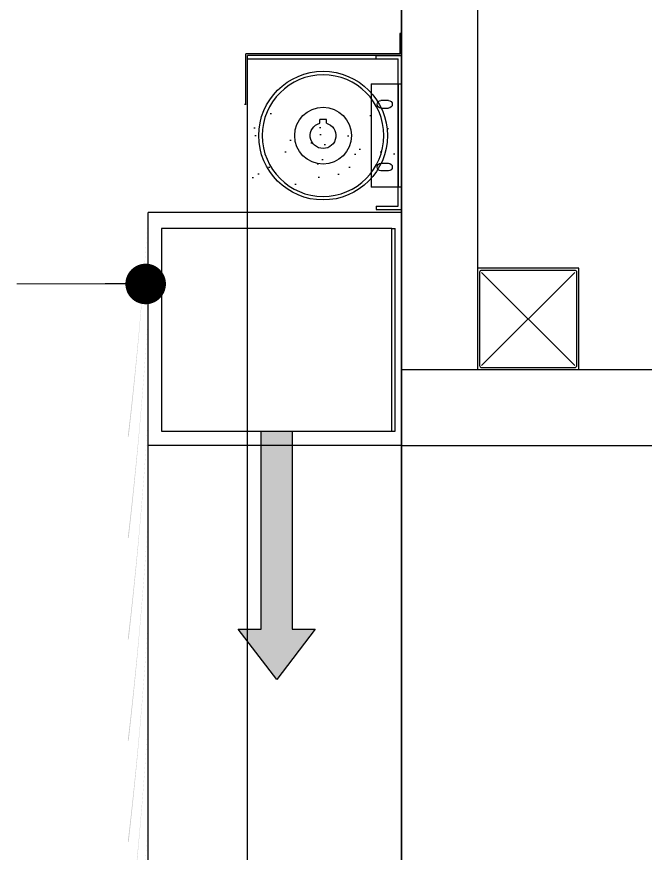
# Model space of a CAD drawing. Header units: millimetres. Extents: x 1448 to 104164, y -19509 to -89.
# Drawn here: x 33725 to 34345, y -5050 to -4224 of the extents above; entities that cross this region are included whole.
import ezdxf

# ---------------------------------------------------------------- set-up
doc = ezdxf.new("R2010")
doc.units = ezdxf.units.MM
doc.header["$LTSCALE"] = 60
doc.header["$MEASUREMENT"] = 0
doc.layers.get('0').update_dxf_attribs({"linetype": 'CONTINUOUS'})
for name, color, linetype in [('5HAT', 5, 'CONTINUOUS'), ('COL', 2, 'CONTINUOUS'), ('DIM', 7, 'CONTINUOUS'), ('ELE5', 7, 'CONTINUOUS'), ('FIN', 6, 'CONTINUOUS'), ('FOR', 4, 'CONTINUOUS'), ('XR-단면도$0$㈜SE&C 기둥', 2, 'CONTINUOUS'), ('오버헤드 FR', 7, 'CONTINUOUS')]:
    doc.layers.add(name, color=color, linetype=linetype)
doc.styles.add('0T-OUT', font='H2GTRE.TTF')
doc.dimstyles.new('MAIN', dxfattribs={"dimtxt": 1.5, "dimasz": 0.5, "dimexe": 1, "dimexo": 2, "dimgap": 1, "dimtad": 1, "dimdec": 0, "dimdsep": 46, "dimlunit": 6, "dimtxsty": '0T-OUT', "dimblk": 'DOT', "dimcen": 2.5, "dimdle": 2, "dimclrd": 256, "dimclre": 256, "dimclrt": 3, "dimadec": 0, "dimazin": 0, "dimtfac": 1, "dimtdec": 0, "dimtix": 1, "dimtmove": 2, "dimatfit": 3, "dimldrblk": 'DOT', "dimfxl": 1, "dimtvp": 1, "dimtolj": 1, "dimtzin": 0, "dimlwd": 0, "dimlwe": 0, "dimarcsym": 0})

# ---------------------------------------------------------------- blocks, each defined once
blk = doc.blocks.new('afa')
at = {"color": 2}
for p, q in [((806.32, 304.87), (776.32, 304.87)), ((776.32, 304.87), (776.32, 202.87)), ((779.52, 304.87), (779.52, 202.87)), ((806.32, 304.87), (806.32, 202.87)), ((776.32, 202.87), (806.32, 202.87))]:
    blk.add_line(p, q, dxfattribs=at)
at = {"layer": 'FOR', "color": 2}
for p, q in [((789.17, 288.62), (796.67, 288.62)), ((796.67, 281.12), (789.17, 281.12)), ((796.67, 226.62), (789.17, 226.62)), ((789.17, 219.12), (796.67, 219.12))]:
    blk.add_line(p, q, dxfattribs=at)
for centre, start, end in [((789.17, 284.87), 90, 270), ((796.67, 284.87), 270, 90), ((789.17, 222.87), 90, 270), ((796.67, 222.87), 270, 90)]:
    blk.add_arc(centre, 3.75, start, end, dxfattribs=at)
blk = doc.blocks.new('ffafad')
at = {"color": 1}
for p, q in [((1230.41, 298.42), (1230.41, 302.19)), ((1230.41, 302.19), (1236.91, 302.19)), ((1236.91, 298.42), (1236.91, 302.19))]:
    blk.add_line(p, q, dxfattribs=at)
blk.add_circle((1233.66, 286.14), 60, dxfattribs=at)
blk.add_arc((1233.66, 286.14), 12.7, 104.82725, 75.17275, dxfattribs=at)
blk = doc.blocks.new('f a fa')
at = {"color": 5}
for p, q in [((1306.03, 422.3), (1306.03, 400.7)), ((1306.03, 422.3), (1307.63, 422.3)), ((1307.63, 422.3), (1307.63, 402.3)), ((1306.03, 400.7), (1458.03, 400.7)), ((1307.63, 402.3), (1459.63, 402.3)), ((1458.03, 352.3), (1458.03, 400.7)), ((1459.63, 352.3), (1459.63, 402.3))]:
    blk.add_line(p, q, dxfattribs=at)
blk = doc.blocks.new('fd fgg')
at = {"color": 2}
for p, q in [((14637.67, 7902.77), (14637.67, 7905.97)), ((14637.67, 7905.97), (14662.67, 7905.97)), ((14662.67, 7753.97), (14662.67, 7905.97)), ((14637.67, 7902.77), (14659.47, 7902.77)), ((14659.47, 7757.17), (14659.47, 7902.77)), ((14637.67, 7757.17), (14637.67, 7753.97)), ((14637.67, 7757.17), (14659.47, 7757.17)), ((14637.67, 7753.97), (14662.67, 7753.97)), ((14637.67, 7753.97), (14662.67, 7753.97))]:
    blk.add_line(p, q, dxfattribs=at)
blk = doc.blocks.new('_Dot')
at = {"color": 0, "linetype": 'ByBlock', "lineweight": -2}
blk.add_line((-0.5, 0), (-1, 0), dxfattribs=at)
at = {"color": 0, "linetype": 'ByBlock', "const_width": 0.5}
blk.add_lwpolyline([(-0.25, 0, 1), (0.25, 0, 1)], format="xyb", close=True, dxfattribs=at)
blk = doc.blocks.new('DOT')
at = {"color": 0, "linetype": 'ByBlock'}
blk.add_line((-0.5, 0), (-1, 0), dxfattribs=at)
at = {"color": 0, "linetype": 'ByBlock', "const_width": 0.5}
blk.add_lwpolyline([(-0.25, 0, 1), (0.25, 0, 1)], format="xyb", close=True, dxfattribs=at)

msp = doc.modelspace()

# ---------------------------------------------------------------- hatches: boundary and pattern name
h = msp.add_hatch()
h.set_pattern_fill('AR-SAND', color=256, style=0)
h.set_pattern_definition([(142.5, (21574327.32, 50949326.935), (1.600031296, 48.941323733), [0, -38.608, 0, -43.18, 0, -41.275]), (172.5, (21574327.32, 50949326.935), (-44.95232831, 71.68251006), [0, -20.828, 0, -34.798, 0, -13.335]), (212.5, (21574358.56, 50949326.935), (-79.099237024, 0.143718468), [0, -12.7, 0, -45.72, 0, -59.69]), (222.5, (21574358.56, 50949326.935), (-76.35564525, 22.292932326), [0, -6.35, 0, -29.972, 0, -34.29])])
h.paths.add_polyline_path([(34101.27, -4317.45), (33951.27, -4317.45), (33951.27, -4390.66), (34065.68, -4390.62, -0.118468), (34063.77, -4382.66, -1), (34098.77, -4382.66, -0.118253), (34096.87, -4390.6), (34101.27, -4390.6)])
at = {"ltscale": 0.002}
msp.add_hatch(color=2, dxfattribs=at).paths.add_polyline_path([(33996.49, -4828.82), (34019.21, -4828.82), (33981.3, -4878.24), (33943.38, -4828.82), (33966.1, -4828.82), (33966.1, -4633.14), (33996.49, -4633.14)])
at = {"layer": 'COL'}
for points in [[(33854.51, -4417.65, -0.013757), (33834.45, -4638.57), (33835.28, -4638.72, 0.012852)], [(33854.51, -4417.65, -0.013757), (33834.45, -4638.57), (33835.28, -4638.72, 0.012852)], [(33854.51, -4517.65, -0.013757), (33834.45, -4738.57), (33835.28, -4738.72, 0.012852)], [(33854.51, -4517.65, -0.013757), (33834.45, -4738.57), (33835.28, -4738.72, 0.012852)], [(33854.51, -4617.65, -0.013757), (33834.45, -4838.57), (33835.28, -4838.72, 0.012852)], [(33854.51, -4617.65, -0.013757), (33834.45, -4838.57), (33835.28, -4838.72, 0.012852)], [(33854.51, -4717.65, -0.013757), (33834.45, -4938.57), (33835.28, -4938.72, 0.012852)], [(33854.51, -4717.65, -0.013757), (33834.45, -4938.57), (33835.28, -4938.72, 0.012852)], [(33854.51, -4717.65, -0.013757), (33834.45, -4938.57), (33835.28, -4938.72, 0.012852)], [(33854.51, -4717.65, -0.013757), (33834.45, -4938.57), (33835.28, -4938.72, 0.012852)], [(33854.51, -4817.65, -0.013757), (33834.45, -5038.57), (33835.28, -5038.72, 0.012852)], [(33854.51, -4817.65, -0.013757), (33834.45, -5038.57), (33835.28, -5038.72, 0.012852)], [(33854.51, -4817.65, -0.013757), (33834.45, -5038.57), (33835.28, -5038.72, 0.012852)], [(33854.51, -4817.65, -0.013757), (33834.45, -5038.57), (33835.28, -5038.72, 0.012852)], [(33854.51, -4817.65, -0.013757), (33834.45, -5038.57), (33835.28, -5038.72, 0.012852)], [(33854.51, -4817.65, -0.013757), (33834.45, -5038.57), (33835.28, -5038.72, 0.012852)], [(33854.51, -4917.65, -0.013757), (33834.45, -5138.57), (33835.28, -5138.72, 0.012852)], [(33854.51, -5017.65, -0.013757), (33834.45, -5238.57), (33835.28, -5238.72, 0.012852)]]:
    msp.add_hatch(color=256, dxfattribs=at).paths.add_polyline_path(points)

# ---------------------------------------------------------------- linework, layer by layer
at = {"color": 5}
msp.add_line((33951.27, -4310.65, 18.97), (33949.67, -4310.65, 18.97), dxfattribs=at)
at = {"ltscale": 0.002}
msp.add_line((33854.47, -7647.45, 18.97), (33854.47, -4417.45, 18.97), dxfattribs=at)
msp.add_line((34104.47, -4647.45, 18.97), (33854.47, -4647.45, 18.97))
at = {"ltscale": 0.002, "elevation": -18.97}
msp.add_lwpolyline([(34094.9, -4433.14), (33867.7, -4433.14), (33867.7, -4633.14), (34094.9, -4633.14)], close=True, dxfattribs=at)
msp.add_lwpolyline([(33966.1, -4633.14), (33996.49, -4633.14), (33996.49, -4828.82), (34019.21, -4828.82), (33981.3, -4878.24), (33943.38, -4828.82), (33966.1, -4828.82), (33966.1, -4633.14), (33996.49, -4633.14)], dxfattribs=at)
at = {"color": 3}
msp.add_circle((34027.07, -4341.45, -18.97), 63.5, dxfattribs=at)
at = {"layer": '5HAT', "color": 6}
for p, q in [((33952.47, -7002.67, 18.97), (33952.47, -4265.45, 18.97)), ((33952.47, -4265.45, 18.97), (34101.27, -4265.45, 18.97)), ((34104.47, -7002.67, 18.97), (34104.47, -4417.45, 18.97))]:
    msp.add_line(p, q, dxfattribs=at)
at = {"layer": '5HAT', "color": 0}
msp.add_line((34104.47, -4417.45, 18.97), (33854.47, -4417.45, 18.97), dxfattribs=at)
at = {"layer": '5HAT', "color": 2}
for p, q in [((34094.9, -4633.14, 18.97), (34094.9, -4433.14, 18.97)), ((34094.9, -4433.14, 18.97), (34098.1, -4433.14, 18.97)), ((34098.1, -4633.14, 18.97), (34098.1, -4433.14, 18.97)), ((34094.9, -4633.14, 18.97), (34098.1, -4633.14, 18.97))]:
    msp.add_line(p, q, dxfattribs=at)
at = {"layer": '5HAT', "color": 0}
msp.add_circle((34027.07, -4341.45, -18.97), 28, dxfattribs=at)
at = {"layer": 'DIM', "lineweight": 0, "ltscale": 0.5}
msp.add_line((34104.47, -7647.45, 18.97), (34104.47, -4417.45, 18.97), dxfattribs=at)
at = {"layer": 'ELE5', "ltscale": 0.1, "elevation": 18.97}
msp.add_lwpolyline([(34104.47, -7647.45), (34104.47, -3397.45)], dxfattribs=at)
at = {"layer": 'FIN', "ltscale": 0.1}
for p, q in [((34104.47, -1427.45, 18.97), (34104.47, -4647.41, 18.97)), ((34179.47, -1427.45, 18.97), (34179.47, -4572.41, 18.97)), ((34104.47, -4572.41, 18.97), (34569.47, -4572.41, 18.97)), ((34104.47, -4647.41, 18.97), (34594.47, -4647.41, 18.97))]:
    msp.add_line(p, q, dxfattribs=at)
at = {"layer": 'XR-단면도$0$㈜SE&C 기둥', "color": 8, "ltscale": 0.5}
msp.add_line((34104.47, -4647.45, 18.97), (34104.47, -7647.45, 18.97), dxfattribs=at)
at = {"layer": '오버헤드 FR'}
for p, q in [((34183.47, -4568.41, 18.97), (34275.47, -4476.41, 18.97)), ((34275.47, -4568.41, 18.97), (34183.47, -4476.41, 18.97))]:
    msp.add_line(p, q, dxfattribs=at)
at = {"layer": '오버헤드 FR', "elevation": 18.97}
msp.add_lwpolyline([(34279.47, -4572.41), (34279.47, -4472.41), (34179.47, -4472.41), (34179.47, -4572.41)], close=True, dxfattribs=at)
msp.add_lwpolyline([(34277.47, -4568.41), (34277.47, -4476.41, 0.414214), (34275.47, -4474.41), (34183.47, -4474.41, 0.414214), (34181.47, -4476.41), (34181.47, -4568.41, 0.414214), (34183.47, -4570.41), (34275.47, -4570.41, 0.414214)], format="xyb", close=True, dxfattribs=at)

# ---------------------------------------------------------------- block references
at = {"color": 3, "xscale": -1}
for name, p in [('f a fa', (35410.5, -4662.95, -18.97)), ('ffafad', (35260.74, -4627.59, -18.97)), ('afa', (34880.8, -4595.32, -18.97))]:
    msp.add_blockref(name, p, dxfattribs=at)
at = {"color": 0}
msp.add_blockref('fd fgg', (19441.8, -12168.22, -18.97), dxfattribs=at)

# ---------------------------------------------------------------- leaders
msp.add_leader([(33852.07, -4487.87, -18.97), (33724.88, -4487.87, -18.97)], dimstyle='MAIN', override={"dimscale": 40, "dimasz": 1, "dimtad": 0, "dimldrblk": 'DOT', "dimfxl": 2, "dimarcsym": 2})

doc.saveas('drawing.dxf')
